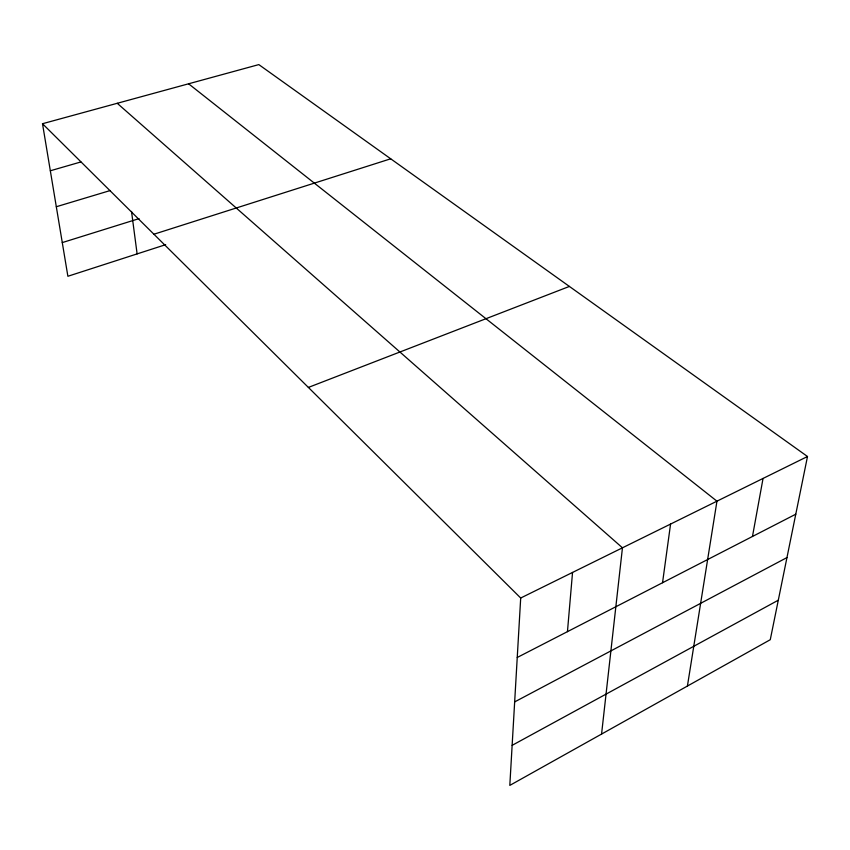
<?xml version="1.0" encoding="UTF-8"?>
<svg xmlns="http://www.w3.org/2000/svg" width="850" height="850" viewBox="0 0 850 850"><rect width="100%" height="100%" fill="white"/><g stroke="black" fill="none" stroke-linecap="round" stroke-linejoin="round"><path stroke-width="1.27" d="M42.5 123.718L520.699 598.018L509.809 785.4L770.27 639.71L807.5 456.503L258.814 64.6L42.5 123.718L67.883 276.271L165.665 244.673M567.449 631.656L572.539 572.443M601.566 734.081L622.455 547.804L117.236 103.286M662.543 582.728L670.565 524.067M687.416 686.056L716.954 501.181L188.594 83.789M752.473 536.477L763.045 478.444M512.136 745.344L778.303 600.196M514.664 701.909L786.962 557.579M517.246 657.475L795.781 514.197M520.699 598.018L807.5 456.503M308.38 387.43L569.394 286.429M153.924 234.228L390.703 158.801M62.273 242.59L139.039 218.631M56.312 206.741L110.319 190.517M50.331 170.776L80.899 161.946M131.516 211.427L137.116 253.895"/></g></svg>
